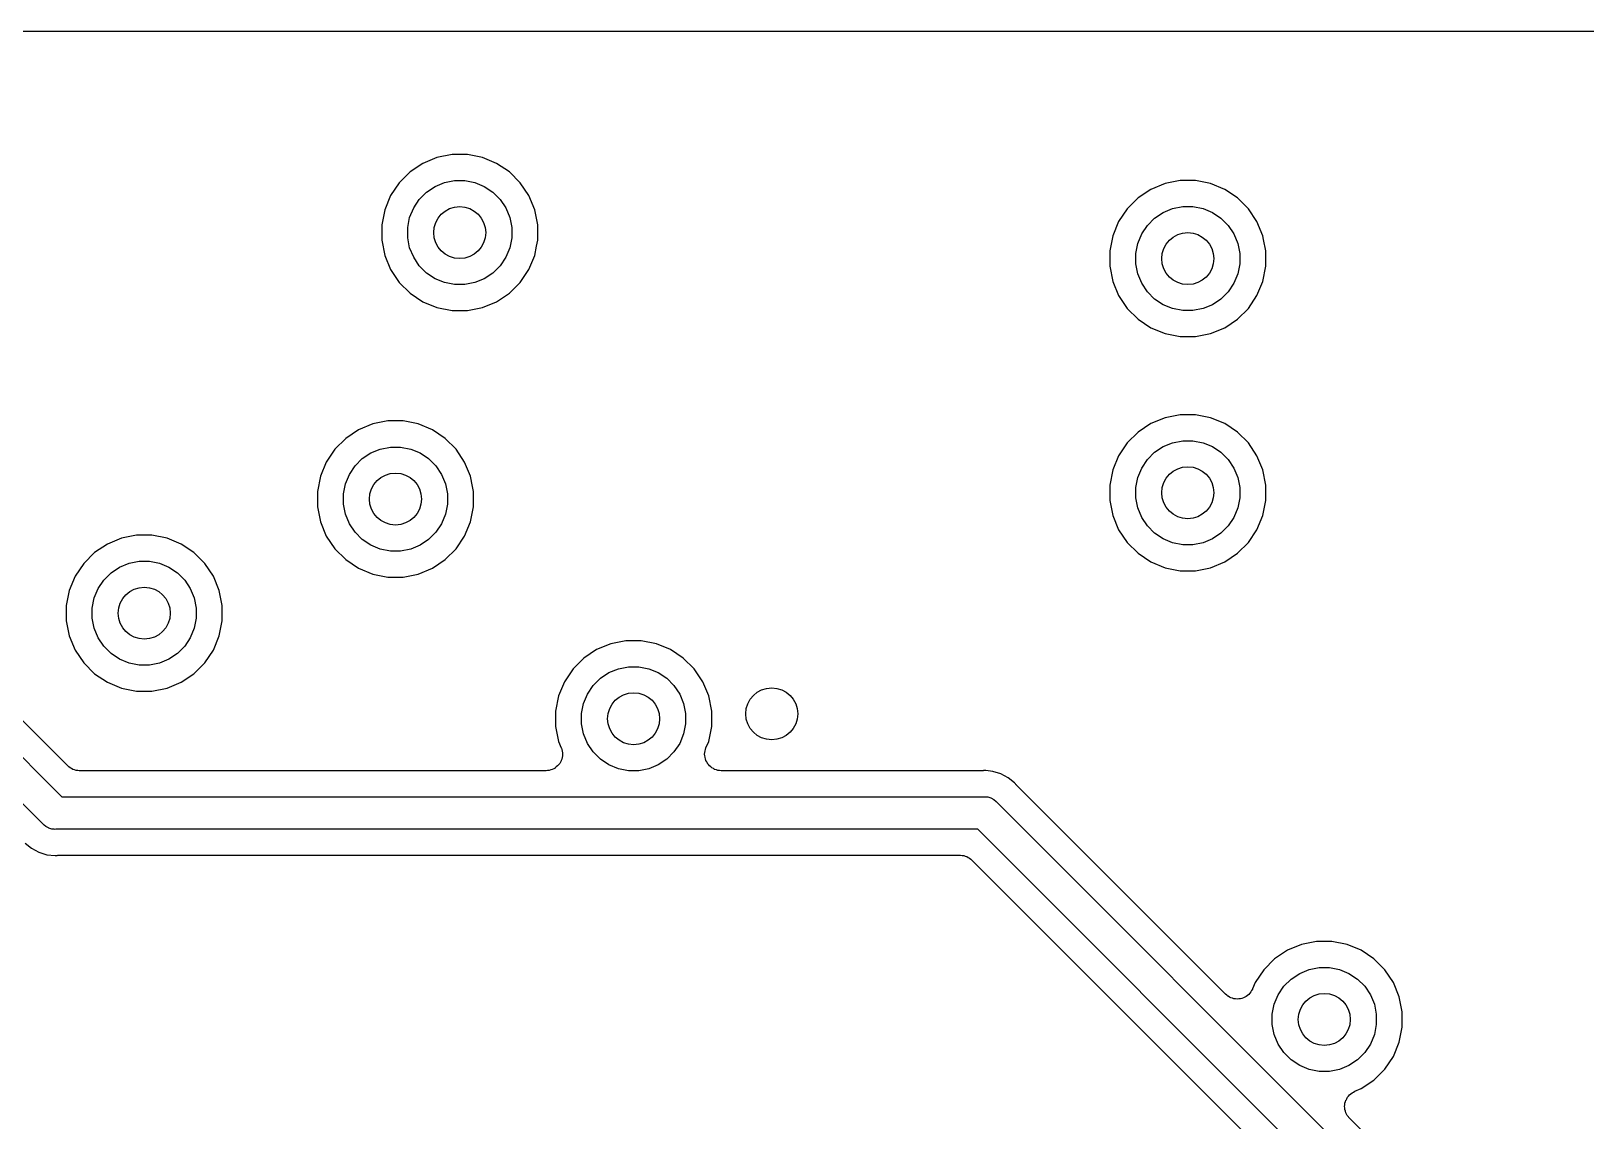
# Model space of a CAD drawing. Extents: x 113.2 to 188.8, y -123.8 to -78.2.
# Drawn here: x 154.4 to 166.36, y -90.53 to -82.15 of the extents above; entities that cross this region are included whole.
import ezdxf

# ---------------------------------------------------------------- set-up
doc = ezdxf.new("R2010")
doc.units = 0
doc.layers.add('BLACK', color=7, linetype='CONTINUOUS')

msp = doc.modelspace()

# ---------------------------------------------------------------- linework, layer by layer
at = {"layer": 'BLACK', "linetype": 'CONTINUOUS'}
for p, q in [((125.014, -82.1507), (176.986, -82.1507)), ((157.641, -83.1), (157.525, -83.1231)), ((157.759, -83.1), (157.641, -83.1)), ((157.875, -83.1231), (157.759, -83.1)), ((157.416, -83.1683), (157.318, -83.2339)), ((157.525, -83.1231), (157.416, -83.1683)), ((157.984, -83.1683), (157.875, -83.1231)), ((158.082, -83.2339), (157.984, -83.1683)), ((157.234, -83.3175), (157.168, -83.4158)), ((157.318, -83.2339), (157.234, -83.3175)), ((157.445, -83.3893), (157.511, -83.3455)), ((157.511, -83.3455), (157.583, -83.3154)), ((157.583, -83.3154), (157.661, -83.3)), ((157.661, -83.3), (157.739, -83.3)), ((157.739, -83.3), (157.817, -83.3154)), ((157.817, -83.3154), (157.889, -83.3455)), ((157.889, -83.3455), (157.955, -83.3893)), ((158.166, -83.3175), (158.082, -83.2339)), ((158.232, -83.4158), (158.166, -83.3175)), ((163.125, -83.3231), (163.016, -83.3683)), ((163.241, -83.3), (163.125, -83.3231)), ((163.359, -83.3), (163.241, -83.3)), ((163.475, -83.3231), (163.359, -83.3)), ((163.584, -83.3683), (163.475, -83.3231)), ((157.168, -83.4158), (157.123, -83.525)), ((157.346, -83.5105), (157.389, -83.445)), ((157.389, -83.445), (157.445, -83.3893)), ((157.955, -83.3893), (158.011, -83.445)), ((158.011, -83.445), (158.054, -83.5105)), ((158.277, -83.525), (158.232, -83.4158)), ((162.918, -83.4339), (162.834, -83.5175)), ((163.016, -83.3683), (162.918, -83.4339)), ((163.682, -83.4339), (163.584, -83.3683)), ((163.766, -83.5175), (163.682, -83.4339)), ((157.123, -83.525), (157.1, -83.6409)), ((157.3, -83.6606), (157.315, -83.5833)), ((157.315, -83.5833), (157.346, -83.5105)), ((158.054, -83.5105), (158.085, -83.5833)), ((158.085, -83.5833), (158.1, -83.6606)), ((158.3, -83.6409), (158.277, -83.525)), ((162.834, -83.5175), (162.768, -83.6158)), ((162.989, -83.645), (163.045, -83.5893)), ((163.045, -83.5893), (163.111, -83.5455)), ((163.111, -83.5455), (163.183, -83.5154)), ((163.183, -83.5154), (163.261, -83.5)), ((163.261, -83.5), (163.339, -83.5)), ((163.339, -83.5), (163.417, -83.5154)), ((163.417, -83.5154), (163.489, -83.5455)), ((163.489, -83.5455), (163.555, -83.5893)), ((163.555, -83.5893), (163.611, -83.645)), ((163.832, -83.6158), (163.766, -83.5175)), ((157.1, -83.6409), (157.1, -83.7591)), ((157.3, -83.7394), (157.3, -83.6606)), ((158.1, -83.6606), (158.1, -83.7394)), ((158.3, -83.7591), (158.3, -83.6409)), ((162.768, -83.6158), (162.723, -83.725)), ((162.946, -83.7105), (162.989, -83.645)), ((163.611, -83.645), (163.654, -83.7105)), ((163.877, -83.725), (163.832, -83.6158)), ((157.1, -83.7591), (157.123, -83.875)), ((157.315, -83.8167), (157.3, -83.7394)), ((157.346, -83.8895), (157.315, -83.8167)), ((158.085, -83.8167), (158.054, -83.8895)), ((158.1, -83.7394), (158.085, -83.8167)), ((158.277, -83.875), (158.291, -83.8036)), ((158.291, -83.8036), (158.3, -83.7591)), ((162.723, -83.725), (162.7, -83.8409)), ((162.9, -83.8606), (162.915, -83.7833)), ((162.915, -83.7833), (162.946, -83.7105)), ((163.654, -83.7105), (163.685, -83.7833)), ((163.685, -83.7833), (163.7, -83.8606)), ((163.883, -83.7531), (163.877, -83.725)), ((163.883, -83.7532), (163.883, -83.7531)), ((163.9, -83.8409), (163.883, -83.7532)), ((157.123, -83.875), (157.168, -83.9842)), ((157.389, -83.955), (157.346, -83.8895)), ((158.054, -83.8895), (158.011, -83.955)), ((158.232, -83.9842), (158.277, -83.875)), ((162.7, -83.8409), (162.7, -83.9591)), ((162.9, -83.9394), (162.9, -83.8606)), ((162.915, -84.0167), (162.9, -83.9394)), ((163.7, -83.9394), (163.685, -84.0167)), ((163.7, -83.8606), (163.7, -83.9394)), ((163.9, -83.9591), (163.9, -83.8409)), ((157.168, -83.9842), (157.234, -84.0825)), ((157.445, -84.0107), (157.389, -83.955)), ((157.511, -84.0545), (157.445, -84.0107)), ((157.583, -84.0846), (157.511, -84.0545)), ((157.889, -84.0545), (157.817, -84.0846)), ((157.955, -84.0107), (157.889, -84.0545)), ((158.011, -83.955), (157.955, -84.0107)), ((158.166, -84.0825), (158.232, -83.9842)), ((162.7, -83.9591), (162.723, -84.075)), ((162.946, -84.0895), (162.915, -84.0167)), ((163.685, -84.0167), (163.654, -84.0895)), ((163.877, -84.075), (163.9, -83.9591)), ((157.234, -84.0825), (157.318, -84.166)), ((157.318, -84.166), (157.416, -84.2317)), ((157.661, -84.1), (157.583, -84.0846)), ((157.739, -84.1), (157.661, -84.1)), ((157.817, -84.0846), (157.739, -84.1)), ((157.984, -84.2317), (158.082, -84.166)), ((158.082, -84.166), (158.166, -84.0825)), ((162.723, -84.075), (162.768, -84.1842)), ((162.768, -84.1842), (162.834, -84.2825)), ((162.989, -84.155), (162.946, -84.0895)), ((163.045, -84.2107), (162.989, -84.155)), ((163.611, -84.155), (163.555, -84.2107)), ((163.654, -84.0895), (163.611, -84.155)), ((163.766, -84.2825), (163.832, -84.1842)), ((163.832, -84.1842), (163.877, -84.075)), ((157.416, -84.2317), (157.525, -84.2769)), ((157.525, -84.2769), (157.641, -84.3)), ((157.641, -84.3), (157.759, -84.3)), ((157.759, -84.3), (157.875, -84.2769)), ((157.875, -84.2769), (157.984, -84.2317)), ((162.834, -84.2825), (162.918, -84.3661)), ((163.111, -84.2545), (163.045, -84.2107)), ((163.183, -84.2846), (163.111, -84.2545)), ((163.261, -84.3), (163.183, -84.2846)), ((163.339, -84.3), (163.261, -84.3)), ((163.417, -84.2846), (163.339, -84.3)), ((163.489, -84.2545), (163.417, -84.2846)), ((163.555, -84.2107), (163.489, -84.2545)), ((163.682, -84.3661), (163.766, -84.2825)), ((162.918, -84.3661), (163.016, -84.4317)), ((163.584, -84.4317), (163.682, -84.3661)), ((163.016, -84.4317), (163.125, -84.4769)), ((163.125, -84.4769), (163.241, -84.5)), ((163.241, -84.5), (163.359, -84.5)), ((163.359, -84.5), (163.475, -84.4769)), ((163.475, -84.4769), (163.584, -84.4317)), ((163.125, -85.1231), (163.016, -85.1683)), ((163.241, -85.1), (163.125, -85.1231)), ((163.359, -85.1), (163.241, -85.1)), ((163.475, -85.1231), (163.359, -85.1)), ((163.584, -85.1683), (163.475, -85.1231)), ((156.922, -85.2168), (156.824, -85.2825)), ((157.031, -85.1716), (156.922, -85.2168)), ((157.147, -85.1485), (157.031, -85.1716)), ((157.265, -85.1485), (157.147, -85.1485)), ((157.381, -85.1716), (157.265, -85.1485)), ((157.49, -85.2168), (157.381, -85.1716)), ((157.589, -85.2825), (157.49, -85.2168)), ((162.918, -85.2339), (162.834, -85.3175)), ((163.016, -85.1683), (162.918, -85.2339)), ((163.682, -85.2339), (163.584, -85.1683)), ((163.766, -85.3175), (163.682, -85.2339)), ((156.74, -85.3661), (156.674, -85.4643)), ((156.824, -85.2825), (156.74, -85.3661)), ((157.017, -85.3941), (157.089, -85.3639)), ((157.089, -85.3639), (157.167, -85.3485)), ((157.167, -85.3485), (157.245, -85.3485)), ((157.245, -85.3485), (157.323, -85.3639)), ((157.323, -85.3639), (157.396, -85.3941)), ((157.672, -85.3661), (157.589, -85.2825)), ((157.738, -85.4643), (157.672, -85.3661)), ((162.834, -85.3175), (162.768, -85.4158)), ((163.045, -85.3893), (163.111, -85.3455)), ((163.111, -85.3455), (163.183, -85.3154)), ((163.183, -85.3154), (163.261, -85.3)), ((163.261, -85.3), (163.339, -85.3)), ((163.339, -85.3), (163.417, -85.3154)), ((163.417, -85.3154), (163.489, -85.3455)), ((163.489, -85.3455), (163.555, -85.3893)), ((163.832, -85.4158), (163.766, -85.3175)), ((156.674, -85.4643), (156.629, -85.5735)), ((156.852, -85.5591), (156.895, -85.4936)), ((156.895, -85.4936), (156.951, -85.4378)), ((156.951, -85.4378), (157.017, -85.3941)), ((157.396, -85.3941), (157.461, -85.4378)), ((157.461, -85.4378), (157.517, -85.4936)), ((157.517, -85.4936), (157.561, -85.5591)), ((157.783, -85.5735), (157.738, -85.4643)), ((162.768, -85.4158), (162.723, -85.525)), ((162.946, -85.5105), (162.989, -85.445)), ((162.989, -85.445), (163.045, -85.3893)), ((163.555, -85.3893), (163.611, -85.445)), ((163.611, -85.445), (163.654, -85.5105)), ((163.877, -85.525), (163.832, -85.4158)), ((156.629, -85.5735), (156.606, -85.6894)), ((156.821, -85.6319), (156.852, -85.5591)), ((157.561, -85.5591), (157.591, -85.6319)), ((157.799, -85.6531), (157.783, -85.5735)), ((162.723, -85.525), (162.7, -85.6409)), ((162.9, -85.6606), (162.915, -85.5833)), ((162.915, -85.5833), (162.946, -85.5105)), ((163.654, -85.5105), (163.685, -85.5833)), ((163.685, -85.5833), (163.7, -85.6606)), ((163.9, -85.6409), (163.877, -85.525)), ((156.606, -85.6894), (156.606, -85.8076)), ((156.806, -85.7091), (156.821, -85.6319)), ((156.806, -85.7879), (156.806, -85.7091)), ((157.591, -85.6319), (157.606, -85.7091)), ((157.606, -85.7091), (157.606, -85.7879)), ((157.799, -85.6532), (157.799, -85.6531)), ((157.806, -85.6894), (157.799, -85.6532)), ((157.806, -85.8076), (157.806, -85.6894)), ((162.7, -85.6409), (162.7, -85.7591)), ((162.9, -85.7394), (162.9, -85.6606)), ((162.915, -85.8167), (162.9, -85.7394)), ((163.7, -85.7394), (163.685, -85.8167)), ((163.7, -85.6606), (163.7, -85.7394)), ((163.9, -85.7591), (163.9, -85.6409)), ((156.606, -85.8076), (156.629, -85.9236)), ((156.821, -85.8652), (156.806, -85.7879)), ((157.606, -85.7879), (157.591, -85.8652)), ((157.783, -85.9236), (157.806, -85.8076)), ((162.7, -85.7591), (162.723, -85.875)), ((162.946, -85.8895), (162.915, -85.8167)), ((163.685, -85.8167), (163.654, -85.8895)), ((163.877, -85.875), (163.9, -85.7591)), ((152.521, -85.9185), (154.64, -88.0377)), ((156.629, -85.9236), (156.674, -86.0328)), ((156.852, -85.938), (156.821, -85.8652)), ((156.895, -86.0035), (156.852, -85.938)), ((157.561, -85.938), (157.517, -86.0035)), ((157.591, -85.8652), (157.561, -85.938)), ((157.738, -86.0328), (157.783, -85.9236)), ((162.723, -85.875), (162.768, -85.9842)), ((162.989, -85.955), (162.946, -85.8895)), ((163.045, -86.0107), (162.989, -85.955)), ((163.611, -85.955), (163.555, -86.0107)), ((163.654, -85.8895), (163.611, -85.955)), ((163.832, -85.9842), (163.877, -85.875)), ((154.495, -88.2467), (152.344, -86.0953)), ((154.99, -86.0943), (154.891, -86.16)), ((155.099, -86.0491), (154.99, -86.0943)), ((155.215, -86.026), (155.099, -86.0491)), ((155.333, -86.026), (155.215, -86.026)), ((155.449, -86.0491), (155.333, -86.026)), ((155.558, -86.0943), (155.449, -86.0491)), ((155.656, -86.16), (155.558, -86.0943)), ((156.674, -86.0328), (156.74, -86.131)), ((156.951, -86.0592), (156.895, -86.0035)), ((157.017, -86.103), (156.951, -86.0592)), ((157.461, -86.0592), (157.396, -86.103)), ((157.517, -86.0035), (157.461, -86.0592)), ((157.672, -86.131), (157.738, -86.0328)), ((162.768, -85.9842), (162.834, -86.0825)), ((162.834, -86.0825), (162.918, -86.166)), ((163.111, -86.0545), (163.045, -86.0107)), ((163.183, -86.0846), (163.111, -86.0545)), ((163.261, -86.1), (163.183, -86.0846)), ((163.339, -86.1), (163.261, -86.1)), ((163.417, -86.0846), (163.339, -86.1)), ((163.489, -86.0545), (163.417, -86.0846)), ((163.555, -86.0107), (163.489, -86.0545)), ((163.682, -86.166), (163.766, -86.0825)), ((163.766, -86.0825), (163.832, -85.9842)), ((154.891, -86.16), (154.808, -86.2436)), ((155.74, -86.2436), (155.656, -86.16)), ((156.74, -86.131), (156.824, -86.2146)), ((156.824, -86.2146), (156.922, -86.2803)), ((157.089, -86.1332), (157.017, -86.103)), ((157.167, -86.1485), (157.089, -86.1332)), ((157.245, -86.1485), (157.167, -86.1485)), ((157.323, -86.1332), (157.245, -86.1485)), ((157.396, -86.103), (157.323, -86.1332)), ((157.49, -86.2803), (157.589, -86.2146)), ((157.589, -86.2146), (157.672, -86.131)), ((162.918, -86.166), (163.016, -86.2317)), ((163.584, -86.2317), (163.682, -86.166)), ((154.808, -86.2436), (154.742, -86.3418)), ((154.963, -86.3711), (155.019, -86.3153)), ((155.019, -86.3153), (155.084, -86.2716)), ((155.084, -86.2716), (155.157, -86.2414)), ((155.157, -86.2414), (155.235, -86.226)), ((155.235, -86.226), (155.313, -86.226)), ((155.313, -86.226), (155.391, -86.2414)), ((155.391, -86.2414), (155.463, -86.2716)), ((155.463, -86.2716), (155.529, -86.3153)), ((155.529, -86.3153), (155.585, -86.3711)), ((155.806, -86.3418), (155.74, -86.2436)), ((156.922, -86.2803), (157.031, -86.3255)), ((157.031, -86.3255), (157.147, -86.3485)), ((157.265, -86.3485), (157.381, -86.3255)), ((157.381, -86.3255), (157.49, -86.2803)), ((163.016, -86.2317), (163.125, -86.2769)), ((163.125, -86.2769), (163.241, -86.3)), ((163.241, -86.3), (163.359, -86.3)), ((163.359, -86.3), (163.475, -86.2769)), ((163.475, -86.2769), (163.584, -86.2317)), ((154.697, -86.451), (154.674, -86.5669)), ((154.742, -86.3418), (154.697, -86.451)), ((154.889, -86.5094), (154.919, -86.4366)), ((154.919, -86.4366), (154.963, -86.3711)), ((155.585, -86.3711), (155.628, -86.4366)), ((155.628, -86.4366), (155.659, -86.5094)), ((155.851, -86.451), (155.806, -86.3418)), ((155.874, -86.5669), (155.851, -86.451)), ((157.147, -86.3485), (157.265, -86.3485)), ((154.674, -86.5669), (154.674, -86.6851)), ((154.874, -86.5866), (154.889, -86.5094)), ((155.659, -86.5094), (155.674, -86.5866)), ((155.874, -86.6851), (155.874, -86.5669)), ((154.685, -87.8005), (153.529, -86.6442)), ((154.674, -86.6851), (154.697, -86.801)), ((154.874, -86.6654), (154.874, -86.5866)), ((154.889, -86.7427), (154.874, -86.6654)), ((155.674, -86.6654), (155.659, -86.7427)), ((155.674, -86.5866), (155.674, -86.6654)), ((155.851, -86.801), (155.874, -86.6851)), ((154.697, -86.801), (154.742, -86.9102)), ((154.919, -86.8155), (154.889, -86.7427)), ((154.963, -86.881), (154.919, -86.8155)), ((155.628, -86.8155), (155.585, -86.881)), ((155.659, -86.7427), (155.628, -86.8155)), ((155.806, -86.9102), (155.851, -86.801)), ((154.742, -86.9102), (154.808, -87.0085)), ((155.019, -86.9367), (154.963, -86.881)), ((155.084, -86.9805), (155.019, -86.9367)), ((155.529, -86.9367), (155.463, -86.9805)), ((155.585, -86.881), (155.529, -86.9367)), ((155.74, -87.0085), (155.806, -86.9102)), ((158.753, -86.9059), (158.655, -86.9716)), ((158.863, -86.8607), (158.753, -86.9059)), ((158.979, -86.8377), (158.863, -86.8607)), ((159.097, -86.8377), (158.979, -86.8377)), ((159.213, -86.8607), (159.097, -86.8377)), ((159.322, -86.9059), (159.213, -86.8607)), ((159.42, -86.9716), (159.322, -86.9059)), ((154.808, -87.0085), (154.891, -87.0921)), ((155.157, -87.0107), (155.084, -86.9805)), ((155.235, -87.026), (155.157, -87.0107)), ((155.313, -87.026), (155.235, -87.026)), ((155.391, -87.0107), (155.313, -87.026)), ((155.463, -86.9805), (155.391, -87.0107)), ((155.656, -87.0921), (155.74, -87.0085)), ((158.572, -87.0552), (158.506, -87.1534)), ((158.655, -86.9716), (158.572, -87.0552)), ((158.848, -87.0832), (158.921, -87.053)), ((158.921, -87.053), (158.998, -87.0377)), ((158.998, -87.0377), (159.077, -87.0377)), ((159.077, -87.0377), (159.154, -87.053)), ((159.154, -87.053), (159.227, -87.0832)), ((159.504, -87.0552), (159.42, -86.9716)), ((159.569, -87.1534), (159.504, -87.0552)), ((154.891, -87.0921), (154.99, -87.1577)), ((154.99, -87.1577), (155.099, -87.203)), ((155.449, -87.203), (155.558, -87.1577)), ((155.558, -87.1577), (155.656, -87.0921)), ((158.506, -87.1534), (158.461, -87.2626)), ((158.727, -87.1827), (158.783, -87.127)), ((158.783, -87.127), (158.848, -87.0832)), ((159.227, -87.0832), (159.293, -87.127)), ((159.293, -87.127), (159.348, -87.1827)), ((159.615, -87.2626), (159.569, -87.1534)), ((155.099, -87.203), (155.215, -87.226)), ((155.215, -87.226), (155.333, -87.226)), ((155.333, -87.226), (155.449, -87.203)), ((158.461, -87.2626), (158.438, -87.3786)), ((158.653, -87.321), (158.683, -87.2482)), ((158.683, -87.2482), (158.727, -87.1827)), ((159.348, -87.1827), (159.392, -87.2482)), ((159.392, -87.2482), (159.422, -87.321)), ((159.638, -87.3786), (159.615, -87.2626)), ((158.438, -87.3786), (158.438, -87.4967)), ((158.638, -87.3983), (158.653, -87.321)), ((158.638, -87.477), (158.638, -87.3983)), ((159.422, -87.321), (159.438, -87.3983)), ((159.438, -87.3983), (159.438, -87.477)), ((159.638, -87.4967), (159.638, -87.3786)), ((158.438, -87.4967), (158.461, -87.6127)), ((158.653, -87.5543), (158.638, -87.477)), ((159.438, -87.477), (159.422, -87.5543)), ((159.615, -87.6127), (159.638, -87.4967)), ((158.461, -87.6127), (158.481, -87.6621)), ((158.683, -87.6271), (158.653, -87.5543)), ((158.727, -87.6926), (158.683, -87.6271)), ((159.392, -87.6271), (159.348, -87.6926)), ((159.422, -87.5543), (159.392, -87.6271)), ((159.594, -87.6621), (159.615, -87.6127)), ((158.475, -87.771), (158.469, -87.7817)), ((158.481, -87.7605), (158.475, -87.771)), ((158.481, -87.6621), (158.482, -87.6631)), ((158.485, -87.7483), (158.481, -87.7599)), ((158.481, -87.7599), (158.481, -87.7602)), ((158.481, -87.7602), (158.481, -87.7605)), ((158.482, -87.6631), (158.482, -87.6631)), ((158.482, -87.6631), (158.482, -87.6631)), ((158.482, -87.6631), (158.482, -87.6637)), ((158.482, -87.6637), (158.485, -87.6754)), ((158.485, -87.6754), (158.489, -87.6869)), ((158.488, -87.7368), (158.485, -87.7483)), ((158.49, -87.7241), (158.488, -87.7362)), ((158.488, -87.7362), (158.488, -87.7365)), ((158.488, -87.7365), (158.488, -87.7368)), ((158.489, -87.6869), (158.489, -87.6872)), ((158.489, -87.6872), (158.489, -87.6875)), ((158.489, -87.6875), (158.49, -87.6996)), ((158.49, -87.6996), (158.491, -87.7115)), ((158.491, -87.7122), (158.49, -87.7241)), ((158.491, -87.7115), (158.491, -87.7119)), ((158.491, -87.7119), (158.491, -87.7122)), ((158.783, -87.7484), (158.727, -87.6926)), ((158.848, -87.7921), (158.783, -87.7484)), ((159.293, -87.7484), (159.227, -87.7921)), ((159.348, -87.6926), (159.293, -87.7484)), ((159.584, -87.7098), (159.586, -87.6978)), ((159.585, -87.7101), (159.584, -87.7098)), ((159.584, -87.7104), (159.585, -87.7101)), ((159.586, -87.7224), (159.584, -87.7104)), ((159.586, -87.6978), (159.587, -87.6858)), ((159.587, -87.7345), (159.586, -87.7224)), ((159.587, -87.6851), (159.591, -87.6735)), ((159.587, -87.6855), (159.587, -87.6851)), ((159.587, -87.6858), (159.587, -87.6855)), ((159.587, -87.7348), (159.587, -87.7345)), ((159.587, -87.7351), (159.587, -87.7348)), ((159.59, -87.7467), (159.587, -87.7351)), ((159.594, -87.7582), (159.59, -87.7467)), ((159.591, -87.6735), (159.594, -87.6621)), ((159.594, -87.7585), (159.594, -87.7582)), ((159.594, -87.7588), (159.594, -87.7585)), ((159.6, -87.7695), (159.594, -87.7588)), ((159.605, -87.7802), (159.6, -87.7695)), ((154.694, -87.8079), (154.685, -87.8005)), ((154.703, -87.8154), (154.694, -87.8079)), ((154.704, -87.8158), (154.703, -87.8154)), ((154.705, -87.8162), (154.704, -87.8158)), ((154.715, -87.8217), (154.705, -87.8162)), ((154.725, -87.8274), (154.715, -87.8217)), ((154.726, -87.8276), (154.725, -87.8274)), ((154.726, -87.8279), (154.726, -87.8276)), ((154.738, -87.8313), (154.726, -87.8279)), ((154.749, -87.8349), (154.738, -87.8313)), ((154.749, -87.835), (154.749, -87.8349)), ((154.75, -87.8351), (154.749, -87.835)), ((154.762, -87.8363), (154.75, -87.8351)), ((154.773, -87.8376), (154.762, -87.8363)), ((154.775, -87.8377), (154.773, -87.8376)), ((158.364, -87.8377), (154.775, -87.8377)), ((154.775, -87.8377), (154.775, -87.8377)), ((154.775, -87.8377), (154.775, -87.8377)), ((154.775, -87.8377), (154.775, -87.8377)), ((158.376, -87.8365), (158.364, -87.8377)), ((158.388, -87.8354), (158.376, -87.8365)), ((158.389, -87.8352), (158.388, -87.8353)), ((158.388, -87.8353), (158.388, -87.8354)), ((158.4, -87.8318), (158.389, -87.8352)), ((158.412, -87.8283), (158.4, -87.8318)), ((158.423, -87.8224), (158.412, -87.8281)), ((158.412, -87.8281), (158.412, -87.8282)), ((158.412, -87.8282), (158.412, -87.8283)), ((158.434, -87.8168), (158.423, -87.8224)), ((158.443, -87.8088), (158.434, -87.8164)), ((158.434, -87.8164), (158.434, -87.8166)), ((158.434, -87.8166), (158.434, -87.8168)), ((158.453, -87.8012), (158.443, -87.8088)), ((158.461, -87.7914), (158.453, -87.8008)), ((158.453, -87.8008), (158.453, -87.801)), ((158.453, -87.801), (158.453, -87.8012)), ((158.469, -87.7822), (158.461, -87.7914)), ((158.469, -87.7817), (158.469, -87.7819)), ((158.469, -87.7819), (158.469, -87.7822)), ((158.921, -87.8223), (158.848, -87.7921)), ((158.998, -87.8377), (158.921, -87.8223)), ((159.077, -87.8377), (158.998, -87.8377)), ((159.154, -87.8223), (159.077, -87.8377)), ((159.227, -87.7921), (159.154, -87.8223)), ((159.605, -87.7805), (159.605, -87.7802)), ((159.606, -87.7808), (159.605, -87.7805)), ((159.613, -87.7901), (159.606, -87.7808)), ((159.621, -87.7995), (159.613, -87.7901)), ((159.621, -87.7997), (159.621, -87.7995)), ((159.621, -87.8), (159.621, -87.7997)), ((159.631, -87.8077), (159.621, -87.8)), ((159.64, -87.8154), (159.631, -87.8077)), ((159.64, -87.8156), (159.64, -87.8154)), ((159.64, -87.8158), (159.64, -87.8156)), ((159.651, -87.8216), (159.64, -87.8158)), ((159.661, -87.8274), (159.651, -87.8216)), ((159.662, -87.8275), (159.661, -87.8274)), ((159.662, -87.8276), (159.662, -87.8275)), ((159.674, -87.8312), (159.662, -87.8276)), ((159.685, -87.8349), (159.674, -87.8312)), ((159.686, -87.835), (159.685, -87.8349)), ((159.685, -87.8349), (159.685, -87.8349)), ((159.698, -87.8363), (159.686, -87.835)), ((159.71, -87.8376), (159.698, -87.8363)), ((159.711, -87.8377), (159.71, -87.8376)), ((159.71, -87.8376), (159.71, -87.8376)), ((159.71, -87.8376), (159.71, -87.8376)), ((159.71, -87.8376), (159.71, -87.8376)), ((161.715, -87.8377), (159.711, -87.8377)), ((161.72, -87.8371), (161.715, -87.8377)), ((161.726, -87.8372), (161.72, -87.8371)), ((161.728, -87.837), (161.726, -87.8372)), ((161.737, -87.8361), (161.728, -87.837)), ((161.747, -87.837), (161.737, -87.8361)), ((161.801, -87.8424), (161.747, -87.837)), ((161.747, -87.837), (161.747, -87.837)), ((161.862, -87.8609), (161.801, -87.8424)), ((161.919, -87.8911), (161.862, -87.8609)), ((161.968, -87.9317), (161.919, -87.8911)), ((161.974, -87.9393), (161.968, -87.9317)), ((161.978, -87.9431), (161.974, -87.9393)), ((161.982, -87.9473), (161.978, -87.9431)), ((161.983, -87.9486), (161.982, -87.9473)), ((163.591, -89.5564), (161.983, -87.9486)), ((154.64, -88.0377), (161.731, -88.0377)), ((161.731, -88.0377), (161.737, -88.0371)), ((161.737, -88.0371), (161.743, -88.0377)), ((161.743, -88.0377), (161.743, -88.0377)), ((161.743, -88.0377), (161.762, -88.0395)), ((161.762, -88.0395), (161.785, -88.0466)), ((161.785, -88.0466), (161.807, -88.0582)), ((161.807, -88.0582), (161.826, -88.0738)), ((161.826, -88.0738), (161.83, -88.0786)), ((161.83, -88.0786), (172.684, -98.9326)), ((154.499, -88.2515), (154.495, -88.2467)), ((154.504, -88.2554), (154.499, -88.2515)), ((154.518, -88.2671), (154.504, -88.2554)), ((154.538, -88.2776), (154.518, -88.2671)), ((154.54, -88.2787), (154.538, -88.2776)), ((154.563, -88.2858), (154.54, -88.2787)), ((154.582, -88.2877), (154.563, -88.2858)), ((154.588, -88.2883), (154.582, -88.2877)), ((154.582, -88.2877), (154.582, -88.2877)), ((154.594, -88.2877), (154.588, -88.2883)), ((161.686, -88.2877), (154.594, -88.2877)), ((172.475, -99.0771), (161.686, -88.2877)), ((154.357, -88.3936), (154.407, -88.4342)), ((154.407, -88.4342), (154.463, -88.4644)), ((154.463, -88.4644), (154.524, -88.483)), ((154.524, -88.483), (154.588, -88.4892)), ((154.588, -88.4892), (154.598, -88.4883)), ((154.598, -88.4883), (154.599, -88.4881)), ((154.599, -88.4881), (154.605, -88.4882)), ((154.605, -88.4882), (154.61, -88.4877)), ((154.61, -88.4877), (161.55, -88.4877)), ((161.55, -88.4877), (161.551, -88.4877)), ((161.551, -88.4877), (161.551, -88.4877)), ((161.551, -88.4877), (161.551, -88.4877)), ((161.551, -88.4877), (161.552, -88.4877)), ((161.552, -88.4877), (161.564, -88.489)), ((161.564, -88.489), (161.575, -88.4902)), ((161.575, -88.4902), (161.576, -88.4904)), ((161.576, -88.4904), (161.577, -88.4904)), ((161.577, -88.4904), (161.588, -88.494)), ((161.588, -88.494), (161.599, -88.4974)), ((161.599, -88.4974), (161.6, -88.4977)), ((161.6, -88.4977), (161.6, -88.4979)), ((161.6, -88.4979), (161.61, -88.5036)), ((161.61, -88.5036), (161.621, -88.5091)), ((161.621, -88.5091), (161.621, -88.5095)), ((161.621, -88.5095), (161.622, -88.5099)), ((161.622, -88.5099), (161.631, -88.5174)), ((161.631, -88.5174), (161.64, -88.5249)), ((161.64, -88.5249), (172.238, -99.1227)), ((164.175, -89.1731), (164.066, -89.2183)), ((164.291, -89.15), (164.175, -89.1731)), ((164.409, -89.15), (164.291, -89.15)), ((164.525, -89.1731), (164.409, -89.15)), ((164.634, -89.2183), (164.525, -89.1731)), ((163.968, -89.284), (163.884, -89.3675)), ((164.066, -89.2183), (163.968, -89.284)), ((164.732, -89.284), (164.634, -89.2183)), ((164.816, -89.3675), (164.732, -89.284)), ((163.884, -89.3675), (163.818, -89.4658)), ((164.039, -89.495), (164.095, -89.4393)), ((164.095, -89.4393), (164.161, -89.3955)), ((164.161, -89.3955), (164.233, -89.3654)), ((164.233, -89.3654), (164.311, -89.35)), ((164.311, -89.35), (164.389, -89.35)), ((164.389, -89.35), (164.467, -89.3654)), ((164.467, -89.3654), (164.539, -89.3955)), ((164.539, -89.3955), (164.605, -89.4393)), ((164.605, -89.4393), (164.661, -89.495)), ((164.882, -89.4658), (164.816, -89.3675)), ((163.6, -89.5641), (163.591, -89.5564)), ((163.609, -89.5717), (163.6, -89.5641)), ((163.76, -89.5649), (163.75, -89.5726)), ((163.769, -89.5575), (163.76, -89.5649)), ((163.77, -89.557), (163.769, -89.5572)), ((163.769, -89.5572), (163.769, -89.5575)), ((163.777, -89.5477), (163.77, -89.557)), ((163.785, -89.5385), (163.777, -89.5477)), ((163.786, -89.538), (163.785, -89.5382)), ((163.785, -89.5382), (163.785, -89.5385)), ((163.791, -89.5274), (163.786, -89.538)), ((163.797, -89.5168), (163.791, -89.5274)), ((163.798, -89.5152), (163.797, -89.5162)), ((163.797, -89.5162), (163.797, -89.5162)), ((163.797, -89.5162), (163.797, -89.5162)), ((163.797, -89.5162), (163.797, -89.5168)), ((163.818, -89.4658), (163.798, -89.5152)), ((163.965, -89.6333), (163.996, -89.5605)), ((163.996, -89.5605), (164.039, -89.495)), ((164.661, -89.495), (164.704, -89.5605)), ((164.704, -89.5605), (164.735, -89.6333)), ((164.927, -89.575), (164.882, -89.4658)), ((163.61, -89.5719), (163.609, -89.5717)), ((163.61, -89.5721), (163.61, -89.5719)), ((163.621, -89.5778), (163.61, -89.5721)), ((163.631, -89.5836), (163.621, -89.5778)), ((163.631, -89.5837), (163.631, -89.5836)), ((163.632, -89.5838), (163.631, -89.5837)), ((163.643, -89.5874), (163.632, -89.5838)), ((163.655, -89.5909), (163.643, -89.5874)), ((163.655, -89.591), (163.655, -89.5909)), ((163.655, -89.5911), (163.655, -89.591)), ((163.667, -89.5923), (163.655, -89.5911)), ((163.679, -89.5936), (163.667, -89.5923)), ((163.68, -89.5935), (163.679, -89.5936)), ((163.692, -89.5924), (163.68, -89.5936)), ((163.68, -89.5936), (163.68, -89.5935)), ((163.704, -89.5914), (163.692, -89.5924)), ((163.705, -89.5912), (163.704, -89.5913)), ((163.704, -89.5913), (163.704, -89.5914)), ((163.716, -89.5878), (163.705, -89.5912)), ((163.728, -89.5844), (163.716, -89.5878)), ((163.739, -89.5784), (163.728, -89.5842)), ((163.728, -89.5842), (163.728, -89.5843)), ((163.728, -89.5843), (163.728, -89.5844)), ((163.75, -89.573), (163.739, -89.5784)), ((163.75, -89.5726), (163.75, -89.5728)), ((163.75, -89.5728), (163.75, -89.573)), ((163.95, -89.7106), (163.965, -89.6333)), ((164.735, -89.6333), (164.75, -89.7106)), ((164.95, -89.6909), (164.927, -89.575)), ((163.95, -89.7894), (163.95, -89.7106)), ((163.965, -89.8667), (163.95, -89.7894)), ((164.75, -89.7894), (164.735, -89.8667)), ((164.75, -89.7106), (164.75, -89.7894)), ((164.95, -89.8091), (164.95, -89.6909)), ((163.996, -89.9395), (163.965, -89.8667)), ((164.735, -89.8667), (164.704, -89.9395)), ((164.882, -90.0342), (164.927, -89.925)), ((164.927, -89.925), (164.95, -89.8091)), ((164.039, -90.005), (163.996, -89.9395)), ((164.095, -90.0607), (164.039, -90.005)), ((164.661, -90.005), (164.605, -90.0607)), ((164.704, -89.9395), (164.661, -90.005)), ((164.816, -90.1325), (164.882, -90.0342)), ((164.161, -90.1045), (164.095, -90.0607)), ((164.233, -90.1346), (164.161, -90.1045)), ((164.311, -90.15), (164.233, -90.1346)), ((164.389, -90.15), (164.311, -90.15)), ((164.467, -90.1346), (164.389, -90.15)), ((164.539, -90.1045), (164.467, -90.1346)), ((164.605, -90.0607), (164.539, -90.1045)), ((164.732, -90.2161), (164.816, -90.1325)), ((164.585, -90.3022), (164.634, -90.2817)), ((164.634, -90.2817), (164.732, -90.2161)), ((164.506, -90.4182), (164.508, -90.4062)), ((164.508, -90.4062), (164.509, -90.3942)), ((164.509, -90.3935), (164.513, -90.3821)), ((164.509, -90.3939), (164.509, -90.3935)), ((164.509, -90.3942), (164.509, -90.3939)), ((164.513, -90.3821), (164.516, -90.3705)), ((164.516, -90.3702), (164.517, -90.3699)), ((164.516, -90.3705), (164.516, -90.3702)), ((164.517, -90.3699), (164.522, -90.3593)), ((164.522, -90.3593), (164.528, -90.3487)), ((164.528, -90.3481), (164.536, -90.3388)), ((164.528, -90.3484), (164.528, -90.3481)), ((164.528, -90.3487), (164.528, -90.3484)), ((164.536, -90.3388), (164.544, -90.3295)), ((164.544, -90.3291), (164.554, -90.3215)), ((164.544, -90.3293), (164.544, -90.3291)), ((164.544, -90.3295), (164.544, -90.3293)), ((164.554, -90.3215), (164.563, -90.3138)), ((164.563, -90.3137), (164.564, -90.3135)), ((164.563, -90.3138), (164.563, -90.3137)), ((164.564, -90.3135), (164.574, -90.3079)), ((164.574, -90.3079), (164.585, -90.3022)), ((164.506, -90.4185), (164.506, -90.4182)), ((164.506, -90.4188), (164.506, -90.4185)), ((164.508, -90.4308), (164.506, -90.4188)), ((164.509, -90.4429), (164.508, -90.4308)), ((164.509, -90.4432), (164.509, -90.4429)), ((164.509, -90.4435), (164.509, -90.4432)), ((164.512, -90.4551), (164.509, -90.4435)), ((164.516, -90.4667), (164.512, -90.4551)), ((164.516, -90.467), (164.516, -90.4667)), ((164.516, -90.4673), (164.516, -90.467)), ((164.521, -90.4779), (164.516, -90.4673)), ((164.527, -90.4887), (164.521, -90.4779)), ((164.527, -90.4889), (164.527, -90.4887)), ((164.527, -90.4892), (164.527, -90.4889)), ((164.535, -90.4986), (164.527, -90.4892)), ((164.542, -90.508), (164.535, -90.4986)), ((164.543, -90.5085), (164.542, -90.508)), ((164.544, -90.5093), (164.543, -90.5085)), ((164.543, -90.5085), (164.543, -90.5085)), ((164.543, -90.5085), (164.543, -90.5085)), ((165.952, -91.9181), (164.544, -90.5093))]:
    msp.add_line(p, q, dxfattribs=at)
at = {"layer": 'BLACK'}
for centre in [(157.7, -83.7), (163.3, -83.9), (163.3, -85.7), (157.206, -85.7485), (155.274, -86.626), (159.038, -87.4377), (160.1, -87.4), (164.35, -89.75)]:
    msp.add_circle(centre, 0.2, dxfattribs=at)

doc.saveas('drawing.dxf')
